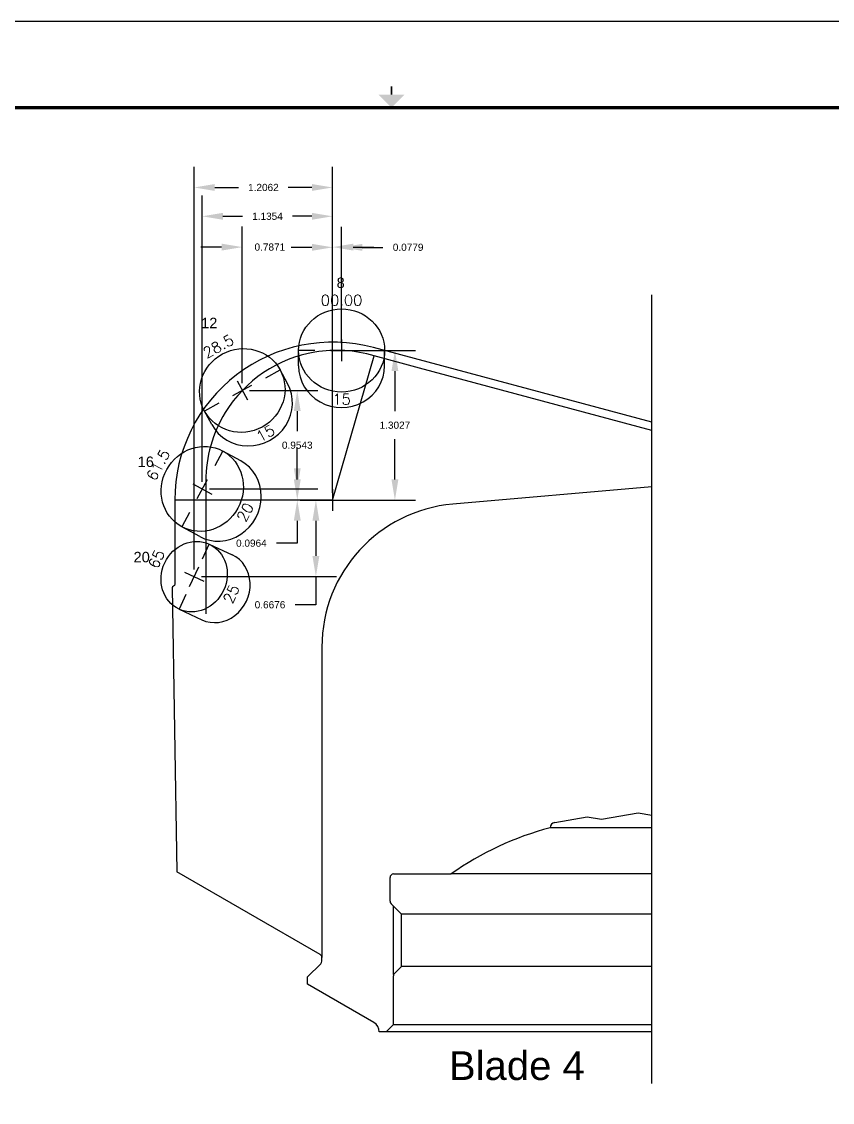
# Model space of a CAD drawing. Header units: inches. Extents: x 0 to 44, y 0 to 27.6.
# Drawn here: x 29.78 to 36.84, y 7.59 to 17 of the extents above; entities that cross this region are included whole.
import ezdxf
from ezdxf.enums import TextEntityAlignment as Align
from ezdxf.lldxf.tags import DXFTag

# ---------------------------------------------------------------- set-up
doc = ezdxf.new("R2010")
doc.units = ezdxf.units.IN
doc.header["$LTSCALE"] = 0.5
doc.header["$MEASUREMENT"] = 0
doc.header["$PDMODE"] = 35
doc.layers.get('Defpoints').update_dxf_attribs({"color": 1})
for name, color, linetype in [('Blade4', 181, 'Continuous'), ('CDG-38310R1', 7, 'Continuous'), ('CLine', 5, 'CENTER2'), ('Default', 7, 'Continuous'), ('Dimensions', 4, 'Continuous'), ('Text', 3, 'Continuous'), ('Title Block', 7, 'Continuous')]:
    doc.layers.add(name, color=color, linetype=linetype)
doc.styles.add('RomanS', font='romans')
doc.styles.get("Standard").update_dxf_attribs({"font": 'arial.ttf'})
tags = doc.linetypes.add('CENTER2', pattern=[1.125, 0.75, -0.125, 0.125, -0.125]).pattern_tags.tags
tags[10:11] = [DXFTag(74, 4), DXFTag(75, 0), DXFTag(340, '0'), DXFTag(46, 0.0), DXFTag(50, 0.0), DXFTag(44, 0.0), DXFTag(45, 0.0)]
tags[8:9] = [DXFTag(74, 4), DXFTag(75, 0), DXFTag(340, '0'), DXFTag(46, 0.0), DXFTag(50, 0.0), DXFTag(44, 0.0), DXFTag(45, 0.0)]
tags[6:7] = [DXFTag(74, 4), DXFTag(75, 0), DXFTag(340, '0'), DXFTag(46, 0.0), DXFTag(50, 0.0), DXFTag(44, 0.0), DXFTag(45, 0.0)]
tags[4:5] = [DXFTag(74, 4), DXFTag(75, 0), DXFTag(340, '0'), DXFTag(46, 0.0), DXFTag(50, 0.0), DXFTag(44, 0.0), DXFTag(45, 0.0)]
tags = doc.linetypes.add('HIDDEN2', pattern=[0.1875, 0.125, -0.0625]).pattern_tags.tags
tags[6:7] = [DXFTag(74, 4), DXFTag(75, 0), DXFTag(340, '0'), DXFTag(46, 0.0), DXFTag(50, 0.0), DXFTag(44, 0.0), DXFTag(45, 0.0)]
tags[4:5] = [DXFTag(74, 4), DXFTag(75, 0), DXFTag(340, '0'), DXFTag(46, 0.0), DXFTag(50, 0.0), DXFTag(44, 0.0), DXFTag(45, 0.0)]
doc.dimstyles.get("Standard").update_dxf_attribs({"dimtxt": 0.0625, "dimasz": 0.18, "dimexe": 0.18, "dimexo": 0.0625, "dimgap": 0.09, "dimtad": 0, "dimtih": 1, "dimtoh": 1, "dimdec": 4, "dimzin": 0, "dimdsep": 46, "dimtxsty": 'Standard', "dimcen": 0.09, "dimadec": 3, "dimazin": 0, "dimtfac": 1, "dimtdec": 4, "dimtofl": 0, "dimtmove": 0, "dimatfit": 3, "dimfxl": 1, "dimtolj": 1, "dimtzin": 0, "dimarcsym": 0})

# ---------------------------------------------------------------- blocks, each defined once
blk = doc.blocks.new('CMark')
at = {"layer": 'CLine'}
for p, q in [((-0.094, 0), (0.094, 0)), ((0, 0.094), (0, -0.094))]:
    blk.add_line(p, q, dxfattribs=at)
blk = doc.blocks.new('1913@15')
for p, q in [((-0.233, 0), (-0.375, 0)), ((0.2332, 0), (0.375, 0))]:
    blk.add_line(p, q)
at = {"color": 8, "linetype": 'HIDDEN2', "ltscale": 0.5}
for p, q in [((-0.375, -0.1346), (-0.375, 0)), ((0.375, -0.1346), (0.375, 0))]:
    blk.add_line(p, q, dxfattribs=at)
blk.add_ellipse((0, 0), major_axis=(-0.375, 0), ratio=0.965926)
blk.add_ellipse((0, -0.1346), major_axis=(-0.375, 0), ratio=0.965926, start_param=0, end_param=3.141593, dxfattribs=at)
blk.add_blockref('CMark', (0, 0))
at = {"style": 'RomanS'}
blk.add_text('15', height=0.094, dxfattribs=at).set_placement((0, -0.4247), align=Align.MIDDLE_CENTER)
blk.add_attdef('ANG', text='', height=0.094, dxfattribs=at).set_placement((0, 0.3622), align=Align.BOTTOM_CENTER)
blk = doc.blocks.new('*D58')
at = {"layer": 'Defpoints', "color": 0, "transparency": 16777216}
for p in [(32.5661, 14.1355), (33.0307, 14.1355), (32.4882, 12.8327)]:
    blk.add_point(p, dxfattribs=at)
at = {"layer": 'Dimensions', "color": 0, "lineweight": -2, "transparency": 16777216}
for p, q in [((32.6286, 14.1355), (33.2107, 14.1355)), ((33.0307, 13.9555), (33.0307, 13.606)), ((33.0307, 13.0127), (33.0307, 13.3621)), ((32.5507, 12.8327), (33.2107, 12.8327))]:
    blk.add_line(p, q, dxfattribs=at)
at = {"layer": 'Dimensions', "color": 0, "transparency": 16777216}
for points in [[(33.0007, 13.9555), (33.0607, 13.9555), (33.0307, 14.1355)], [(33.0007, 13.0127), (33.0607, 13.0127), (33.0307, 12.8327)]]:
    blk.add_solid(points, dxfattribs=at)
at = {"layer": 'Dimensions', "color": 0, "transparency": 16777216, "insert": (33.0307, 13.4841), "char_height": 0.0625, "attachment_point": 5}
blk.add_mtext('\\A1;1.3027', dxfattribs=at)
blk = doc.blocks.new('*D59')
at = {"layer": 'Defpoints', "color": 0, "transparency": 16777216}
for p in [(31.7011, 13.787), (32.18, 13.787), (32.4882, 12.8327)]:
    blk.add_point(p, dxfattribs=at)
at = {"layer": 'Dimensions', "color": 0, "lineweight": -2, "transparency": 16777216}
for p, q in [((31.7636, 13.787), (32.36, 13.787)), ((32.18, 13.607), (32.18, 13.4318)), ((32.18, 13.0127), (32.18, 13.1879)), ((32.4257, 12.8327), (32, 12.8327))]:
    blk.add_line(p, q, dxfattribs=at)
at = {"layer": 'Dimensions', "color": 0, "transparency": 16777216}
for points in [[(32.15, 13.607), (32.21, 13.607), (32.18, 13.787)], [(32.15, 13.0127), (32.21, 13.0127), (32.18, 12.8327)]]:
    blk.add_solid(points, dxfattribs=at)
at = {"layer": 'Dimensions', "color": 0, "transparency": 16777216, "insert": (32.18, 13.3098), "char_height": 0.0625, "attachment_point": 5}
blk.add_mtext('\\A1;0.9543', dxfattribs=at)
blk = doc.blocks.new('*D60')
at = {"layer": 'Defpoints', "color": 0, "transparency": 16777216}
for p in [(31.3528, 12.9291), (32.18, 12.9291), (32.4882, 12.8327)]:
    blk.add_point(p, dxfattribs=at)
at = {"layer": 'Dimensions', "color": 0, "lineweight": -2, "transparency": 16777216}
for p, q in [((32.18, 13.1091), (32.18, 13.2891)), ((31.4153, 12.9291), (32.36, 12.9291)), ((32.4257, 12.8327), (32, 12.8327)), ((32.18, 12.6527), (32.18, 12.4566)), ((32.18, 12.4566), (32, 12.4566))]:
    blk.add_line(p, q, dxfattribs=at)
at = {"layer": 'Dimensions', "color": 0, "transparency": 16777216}
for points in [[(32.15, 13.1091), (32.21, 13.1091), (32.18, 12.9291)], [(32.15, 12.6527), (32.21, 12.6527), (32.18, 12.8327)]]:
    blk.add_solid(points, dxfattribs=at)
at = {"layer": 'Dimensions', "color": 0, "transparency": 16777216, "insert": (31.7804, 12.4566), "char_height": 0.0625, "attachment_point": 5}
blk.add_mtext('\\A1;0.0964', dxfattribs=at)
blk = doc.blocks.new('*D61')
at = {"layer": 'Defpoints', "color": 0, "transparency": 16777216}
for p in [(32.5661, 15.0336), (32.5661, 14.1355), (32.4882, 12.8327)]:
    blk.add_point(p, dxfattribs=at)
at = {"layer": 'Dimensions', "color": 0, "lineweight": -2, "transparency": 16777216}
for p, q in [((32.4882, 12.8952), (32.4882, 15.2136)), ((32.5661, 14.198), (32.5661, 15.2136)), ((32.3082, 15.0336), (32.1282, 15.0336)), ((32.7461, 15.0336), (32.9261, 15.0336))]:
    blk.add_line(p, q, dxfattribs=at)
at = {"layer": 'Dimensions', "color": 0, "transparency": 16777216}
for points in [[(32.3082, 15.0636), (32.3082, 15.0036), (32.4882, 15.0336)], [(32.7461, 15.0636), (32.7461, 15.0036), (32.5661, 15.0336)]]:
    blk.add_solid(points, dxfattribs=at)
at = {"layer": 'Dimensions', "color": 0, "transparency": 16777216, "insert": (33.1459, 15.0336), "char_height": 0.0625, "attachment_point": 5}
blk.add_mtext('\\A1;0.0779', dxfattribs=at)
blk = doc.blocks.new('*D62')
at = {"layer": 'Defpoints', "color": 0, "transparency": 16777216}
for p in [(31.7011, 15.0358), (31.7011, 13.787), (32.4882, 12.8327)]:
    blk.add_point(p, dxfattribs=at)
at = {"layer": 'Dimensions', "color": 0, "lineweight": -2, "transparency": 16777216}
for p, q in [((31.7011, 13.8495), (31.7011, 15.2158)), ((32.4882, 12.8952), (32.4882, 15.2158)), ((31.5211, 15.0358), (31.3411, 15.0358)), ((32.6682, 15.0358), (32.8482, 15.0358))]:
    blk.add_line(p, q, dxfattribs=at)
at = {"layer": 'Dimensions', "color": 0, "transparency": 16777216}
for points in [[(31.5211, 15.0658), (31.5211, 15.0058), (31.7011, 15.0358)], [(32.6682, 15.0658), (32.6682, 15.0058), (32.4882, 15.0358)]]:
    blk.add_solid(points, dxfattribs=at)
at = {"layer": 'Dimensions', "color": 0, "transparency": 16777216, "insert": (31.9413, 15.0358), "char_height": 0.0625, "attachment_point": 5}
blk.add_mtext('\\A1;0.7871', dxfattribs=at)
blk = doc.blocks.new('*D63')
at = {"layer": 'Defpoints', "color": 0, "transparency": 16777216}
for p in [(31.3528, 15.304), (31.3528, 12.9291), (32.4882, 12.8327)]:
    blk.add_point(p, dxfattribs=at)
at = {"layer": 'Dimensions', "color": 0, "lineweight": -2, "transparency": 16777216}
for p, q in [((31.3528, 12.9916), (31.3528, 15.484)), ((32.4882, 12.8952), (32.4882, 15.484)), ((31.5328, 15.304), (31.7038, 15.304)), ((32.3082, 15.304), (32.1372, 15.304))]:
    blk.add_line(p, q, dxfattribs=at)
at = {"layer": 'Dimensions', "color": 0, "transparency": 16777216}
for points in [[(31.5328, 15.334), (31.5328, 15.274), (31.3528, 15.304)], [(32.3082, 15.334), (32.3082, 15.274), (32.4882, 15.304)]]:
    blk.add_solid(points, dxfattribs=at)
at = {"layer": 'Dimensions', "color": 0, "transparency": 16777216, "insert": (31.9205, 15.304), "char_height": 0.0625, "attachment_point": 5}
blk.add_mtext('\\A1;1.1354', dxfattribs=at)
blk = doc.blocks.new('1613@25')
for p, q in [((-0.1705, 0), (-0.3125, 0)), ((0.1707, 0), (0.3125, 0))]:
    blk.add_line(p, q)
at = {"color": 8, "linetype": 'HIDDEN2', "ltscale": 0.5}
blk.add_line((-0.3125, 0), (-0.3125, -0.2198), dxfattribs=at)
at = {"color": 8, "linetype": 'HIDDEN2', "ltscale": 0.5, "flags": 128}
blk.add_lwpolyline([(0.3125, 0), (0.3125, -0.2198)], dxfattribs=at)
blk.add_ellipse((0, 0), major_axis=(-0.3125, 0), ratio=0.906308, start_param=-3.141592653589793, end_param=3.141592653589793)
at = {"color": 8, "linetype": 'HIDDEN2', "ltscale": 0.5}
blk.add_ellipse((0, -0.2198), major_axis=(-0.3125, 0), ratio=0.906308, start_param=0, end_param=3.141593, dxfattribs=at)
blk.add_blockref('CMark', (0, 0))
at = {"style": 'RomanS'}
blk.add_text('25', height=0.094, dxfattribs=at).set_placement((0, -0.3562), align=Align.MIDDLE_CENTER)
blk.add_attdef('ANG', text='', height=0.094, dxfattribs=at).set_placement((0, 0.2871), align=Align.BOTTOM_CENTER)
blk = doc.blocks.new('*D76')
at = {"layer": 'Defpoints', "color": 0, "transparency": 16777216}
for p in [(32.3424, 12.8327), (32.4882, 12.8327), (31.282, 12.1651)]:
    blk.add_point(p, dxfattribs=at)
at = {"layer": 'Dimensions', "color": 0, "lineweight": -2, "transparency": 16777216}
for p, q in [((32.4257, 12.8327), (32.1624, 12.8327)), ((32.3424, 12.6527), (32.3424, 12.3451)), ((31.3445, 12.1651), (32.5224, 12.1651)), ((32.3424, 12.1651), (32.3424, 11.92)), ((32.3424, 11.92), (32.1624, 11.92))]:
    blk.add_line(p, q, dxfattribs=at)
at = {"layer": 'Dimensions', "color": 0, "transparency": 16777216}
for points in [[(32.3124, 12.6527), (32.3724, 12.6527), (32.3424, 12.8327)], [(32.3124, 12.3451), (32.3724, 12.3451), (32.3424, 12.1651)]]:
    blk.add_solid(points, dxfattribs=at)
at = {"layer": 'Dimensions', "color": 0, "transparency": 16777216, "insert": (31.9427, 11.92), "char_height": 0.0625, "attachment_point": 5}
blk.add_mtext('\\A1;0.6676', dxfattribs=at)
blk = doc.blocks.new('*D77')
at = {"layer": 'Defpoints', "color": 0, "transparency": 16777216}
for p in [(31.282, 15.5552), (32.4882, 12.8327), (31.282, 12.1651)]:
    blk.add_point(p, dxfattribs=at)
at = {"layer": 'Dimensions', "color": 0, "lineweight": -2, "transparency": 16777216}
for p, q in [((31.282, 12.2276), (31.282, 15.7352)), ((32.4882, 12.8952), (32.4882, 15.7352)), ((31.462, 15.5552), (31.6686, 15.5552)), ((32.3082, 15.5552), (32.1016, 15.5552))]:
    blk.add_line(p, q, dxfattribs=at)
at = {"layer": 'Dimensions', "color": 0, "transparency": 16777216}
for points in [[(31.462, 15.5852), (31.462, 15.5252), (31.282, 15.5552)], [(32.3082, 15.5852), (32.3082, 15.5252), (32.4882, 15.5552)]]:
    blk.add_solid(points, dxfattribs=at)
at = {"layer": 'Dimensions', "color": 0, "transparency": 16777216, "insert": (31.8851, 15.5552), "char_height": 0.0625, "attachment_point": 5}
blk.add_mtext('\\A1;1.2062', dxfattribs=at)
blk = doc.blocks.new('1913@20')
for p, q in [((-0.233, 0), (-0.375, 0)), ((0.2332, 0), (0.375, 0))]:
    blk.add_line(p, q)
at = {"color": 8, "linetype": 'HIDDEN2', "ltscale": 0.5}
for p, q in [((-0.375, -0.1779), (-0.375, 0)), ((0.375, -0.1779), (0.375, 0))]:
    blk.add_line(p, q, dxfattribs=at)
blk.add_ellipse((0, 0), major_axis=(-0.375, 0), ratio=0.939693)
blk.add_ellipse((0, -0.1779), major_axis=(-0.375, 0), ratio=0.939693, start_param=0, end_param=3.141593, dxfattribs=at)
blk.add_blockref('CMark', (0, 0))
at = {"style": 'RomanS'}
blk.add_text('20', height=0.094, dxfattribs=at).set_placement((0, -0.4247), align=Align.MIDDLE_CENTER)
blk.add_attdef('ANG', text='', height=0.094, dxfattribs=at).set_placement((0, 0.3622), align=Align.BOTTOM_CENTER)
blk = doc.blocks.new('COT_cblock')
at = {"layer": 'Title Block', "color": 8}
blk.add_lwpolyline([(0, 0), (22, 0), (22, 17), (0, 17)], close=True, dxfattribs=at)
at = {"layer": 'Title Block', "const_width": 0.015}
blk.add_lwpolyline([(11, 16.4375), (11, 16.3625)], dxfattribs=at)
at = {"layer": 'Title Block', "const_width": 0.03}
blk.add_lwpolyline([(21.38, 16.25), (0.62, 16.25), (0.62, 0.75), (21.38, 0.75)], close=True, dxfattribs=at)
at = {"layer": 'Title Block'}
blk.add_solid([(10.8875, 16.3625), (11.1125, 16.3625), (11, 16.25)], dxfattribs=at)
at = {"layer": 'Title Block', "color": 1, "style": 'RomanS', "flags": 8}
for tag, p in [('FNAME', (0.37, 3.75)), ('REVDATE', (0.37, 2.25)), ('USER', (0.37, 0.75))]:
    blk.add_attdef(tag, text='', height=0.047, rotation=90, dxfattribs=at).set_placement(p, align=Align.BOTTOM_LEFT)
at = {"layer": 'Title Block', "color": 3, "style": 'RomanS', "flags": 8}
for tag, height, p in [('DRAWN', 0.11, (16.9503, 1.9844)), ('TITL1', 0.125, (19.587, 1.6835)), ('TITL2', 0.094, (19.587, 1.5143)), ('TITL3', 0.094, (19.587, 1.3739))]:
    blk.add_attdef(tag, text='', height=height, dxfattribs=at).set_placement(p, align=Align.MIDDLE_CENTER)
for tag, p in [('DDATE', (16.6059, 1.6718)), ('CHECK', (16.6059, 1.406)), ('MATRL', (16.6059, 1.1487)), ('PDATE', (16.6059, 0.8829)), ('SCALE', (18.1459, 0.8555)), ('SHEET', (20.2553, 0.8555))]:
    blk.add_attdef(tag, text='', height=0.094, dxfattribs=at).set_placement(p, align=Align.MIDDLE_LEFT)
for tag, p in [('FSCM#', (18.5872, 1.1213)), ('DWG#', (20.0595, 1.1213)), ('REV#', (21.2197, 1.1213))]:
    blk.add_attdef(tag, text='', height=0.094, dxfattribs=at).set_placement(p, align=Align.TOP_CENTER)

msp = doc.modelspace()

# ---------------------------------------------------------------- linework, layer by layer
at = {"color": 1, "linetype": 'CENTER2'}
for q in [(32.84933, 14.08801), (31.11322, 12.83271)]:
    msp.add_line((32.48822, 12.83271), q, dxfattribs=at)
at = {"color": 1}
msp.add_lwpolyline([(35.26947, 13.43953), (33.24505, 13.98197), (32.84933, 14.08801, 0.1149019), (32.33439, 14.12088, 0.2167298), (31.55275, 13.59535, 0.1388893), (31.38379, 12.99883), (31.38379, 12.70859), (31.38379, 11.84244)], format="xyb", dxfattribs=at)
msp.add_lwpolyline([(35.26947, 12.94848), (33.53552, 12.79678, 0.3888787), (32.39447, 11.55154), (32.39447, 8.84702)], format="xyb")
at = {"layer": 'CDG-38310R1', "color": 7, "linetype": 'Continuous'}
for p, q in [((34.42239, 10.02424), (34.70418, 10.07393)), ((34.70418, 10.07393), (34.82918, 10.05189)), ((34.82918, 10.05189), (35.15018, 10.10849)), ((35.15018, 10.10849), (35.26947, 10.08745)), ((35.26947, 9.97806), (34.38364, 9.97806)), ((32.37884, 8.87408), (31.13147, 9.59426)), ((32.98822, 9.33804), (32.98822, 9.54384)), ((33.01947, 9.57509), (33.51947, 9.57509)), ((35.26947, 9.57509), (33.51947, 9.57509)), ((33.08712, 9.22619), (32.99737, 9.31594)), ((35.26947, 9.22619), (33.08712, 9.22619)), ((33.08712, 8.77024), (33.08712, 9.22619)), ((32.26947, 8.67756), (32.38532, 8.79341)), ((32.39447, 8.81551), (32.39447, 8.84702)), ((33.02612, 8.70925), (33.08712, 8.77024)), ((35.26947, 8.77024), (33.08712, 8.77024)), ((32.26947, 8.61506), (32.26947, 8.67756)), ((33.01697, 8.26259), (33.01697, 8.68715)), ((32.84759, 8.28128), (32.26947, 8.61506)), ((32.95447, 8.20009), (32.89447, 8.20009)), ((32.95447, 8.20009), (33.01697, 8.26259)), ((35.26947, 8.20009), (32.95447, 8.20009)), ((33.01697, 8.26259), (35.26947, 8.26259))]:
    msp.add_line(p, q, dxfattribs=at)
at = {"layer": 'CDG-38310R1', "color": 7, "linetype": 'HIDDEN2'}
msp.add_line((33.01947, 8.6994), (33.01947, 9.29384), dxfattribs=at)
at = {"layer": 'CDG-38310R1', "color": 7, "linetype": 'Continuous'}
msp.add_lwpolyline([(35.26947, 13.51098), (32.8441, 14.16086, 0.4931454), (31.11322, 12.83271), (31.11322, 12.09834, -0.342591), (31.10147, 12.0832, 0.3472903), (31.08972, 12.0678), (31.13128, 9.59425)], format="xyb", dxfattribs=at)
for centre, radius, start, end in [((34.43053, 9.97806), 0.04689, 99.999997, 180), ((35.09424, 7.32609), 2.74552, 105, 125), ((33.01947, 9.54384), 0.03125, 90, 180), ((33.01947, 9.33804), 0.03125, 180, 225), ((32.36322, 8.84702), 0.03125, 0, 60), ((32.36322, 8.81551), 0.03125, 315, 0), ((33.04822, 8.68715), 0.03125, 135, 180), ((32.80072, 8.20009), 0.09375, 0, 60)]:
    msp.add_arc(centre, radius, start, end, dxfattribs=at)
at = {"layer": 'CLine'}
msp.add_line((35.26947, 7.74923), (35.26947, 14.621), dxfattribs=at)
at = {"layer": 'Default'}
for p, q in [((32.20622, 12.83271), (32.77022, 12.83271)), ((32.39422, 12.83271), (32.58222, 12.83271))]:
    msp.add_line(p, q, dxfattribs=at)

# ---------------------------------------------------------------- block references
msp.add_blockref('CMark', (32.48822, 12.83271))
at = {"layer": 'Blade4'}
msp.add_blockref('1913@15', (32.56607, 14.13545), dxfattribs=at).add_auto_attribs({'ANG': '00.00'})
for name, p, rotation, values in [('1913@15', (31.70107, 13.78697), 28.5, {'ANG': '28.5'}), ('1913@20', (31.35279, 12.92911), 61.50000000000001, {'ANG': '61.5'}), ('1613@25', (31.28199, 12.16507), 65, {'ANG': '65'})]:
    msp.add_blockref(name, p, dxfattribs=dict(at, rotation=rotation)).add_auto_attribs(values)
at = {"layer": 'CLine'}
msp.add_blockref('COT_cblock', (22, 0), dxfattribs=at)

# ---------------------------------------------------------------- texts
at = {"layer": 'Blade4'}
for s, height, p in [('8', 0.0912, (32.52276, 14.67921)), ('12', 0.091201, (31.34255, 14.32888)), ('16', 0.091201, (30.78942, 13.12018)), ('20', 0.091201, (30.75374, 12.28995))]:
    msp.add_text(s, height=height, dxfattribs=at).set_placement(p)
at = {"layer": 'Text', "insert": (33.50079, 8.03038), "char_height": 0.25, "attachment_point": 1}
msp.add_mtext_dynamic_manual_height_columns('Blade 4', width=2.5039694, gutter_width=0.456, heights=[0], dxfattribs=at)

# ---------------------------------------------------------------- dimensions: what is measured, and where the dimension line sits
at = {"layer": 'Dimensions'}
for base, p1, p2, picture, middle in [((31.28199, 15.5552), (32.48822, 12.83271), (31.28199, 12.16507), '*D77', (31.88511, 15.5552)), ((31.35279, 15.30396), (32.48822, 12.83271), (31.35279, 12.92911), '*D63', (31.9205, 15.30396)), ((32.566075, 15.033605), (32.488219, 12.83271), (32.566075, 14.135453), '*D61', (33.145871, 15.033605))]:
    dim = msp.add_linear_dim(base=base, p1=p1, p2=p2, dimstyle='Standard', dxfattribs=at)
    dim.commit()
    dim.dimension.update_dxf_attribs({"geometry": picture, "text_midpoint": middle})
dim = msp.add_linear_dim(base=(31.701073, 15.03577), p1=(32.488219, 12.83271), p2=(31.701073, 13.786968), dimstyle='Standard', dxfattribs=at)
dim.commit()
dim.dimension.update_dxf_attribs({"geometry": '*D62', "text_midpoint": (31.941283, 15.03577), "dimtype": 160})
for base, p2, picture, middle in [((33.03066, 14.13545), (32.56607, 14.13545), '*D58', (33.03066, 13.48408)), ((32.18003, 13.78697), (31.70107, 13.78697), '*D59', (32.18003, 13.30984))]:
    dim = msp.add_linear_dim(base=base, p1=(32.48822, 12.83271), p2=p2, angle=90, dimstyle='Standard', dxfattribs=at)
    dim.commit()
    dim.dimension.update_dxf_attribs({"geometry": picture, "text_midpoint": middle})
for base, p1, p2, picture, middle in [((32.18003, 12.92911), (32.48822, 12.83271), (31.35279, 12.92911), '*D60', (31.78043, 12.4566)), ((32.34236, 12.83271), (31.28199, 12.16507), (32.48822, 12.83271), '*D76', (31.94265, 11.92004))]:
    dim = msp.add_linear_dim(base=base, p1=p1, p2=p2, angle=90, dimstyle='Standard', dxfattribs=at)
    dim.commit()
    dim.dimension.update_dxf_attribs({"geometry": picture, "text_midpoint": middle, "dimtype": 160})

doc.saveas('drawing.dxf')
